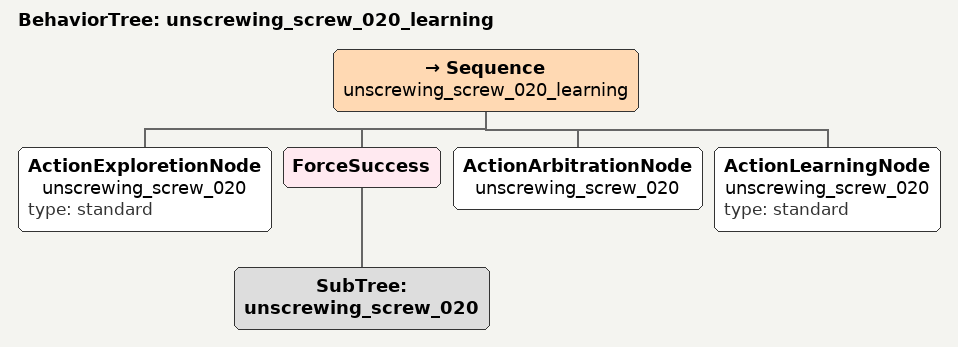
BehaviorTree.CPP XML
<?xml version="1.0"?>
<root BTCPP_format="4">
  <BehaviorTree ID="unscrewing_screw_020_learning">
    <Sequence name="unscrewing_screw_020_learning">

      <ActionExploretionNode name="unscrewing_screw_020" type="standard"/>
      <ForceSuccess>
        <SubTree ID='unscrewing_screw_020'/>
      </ForceSuccess>
      <ActionArbitrationNode name="unscrewing_screw_020"/>
      <ActionLearningNode    name="unscrewing_screw_020" type="standard"/>

    </Sequence>
  </BehaviorTree>
</root>
